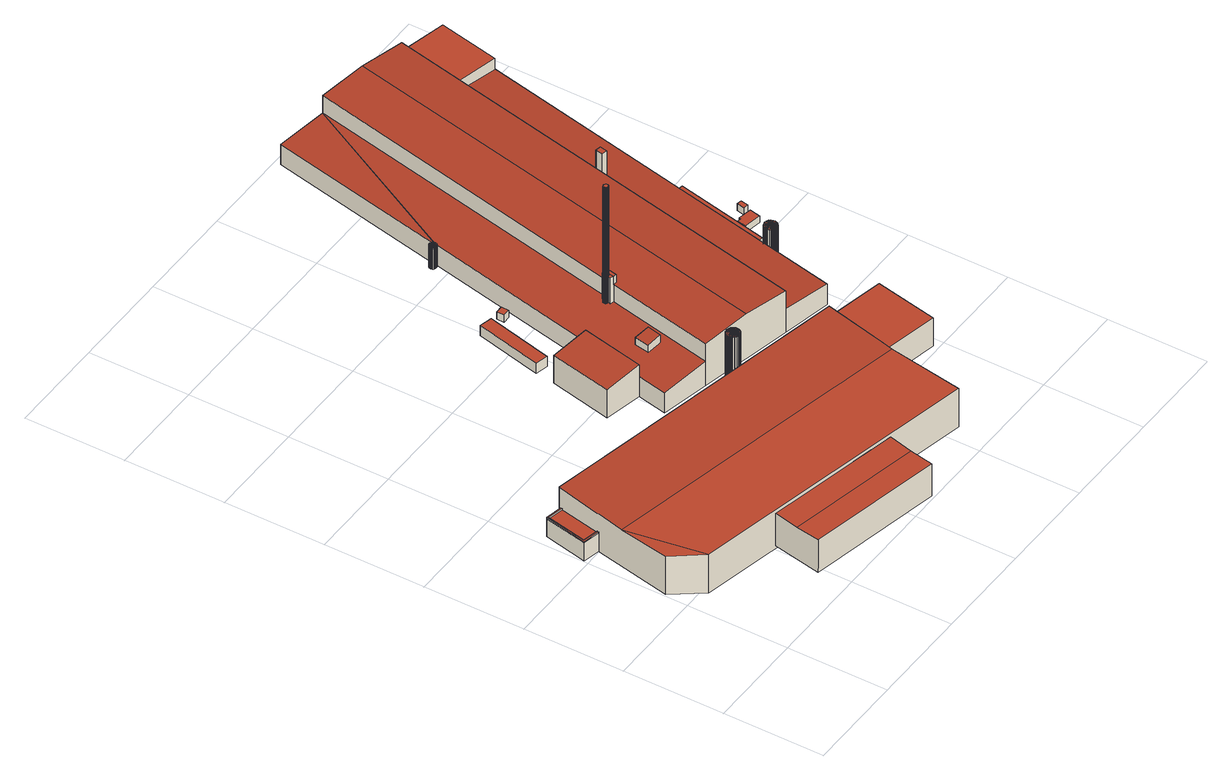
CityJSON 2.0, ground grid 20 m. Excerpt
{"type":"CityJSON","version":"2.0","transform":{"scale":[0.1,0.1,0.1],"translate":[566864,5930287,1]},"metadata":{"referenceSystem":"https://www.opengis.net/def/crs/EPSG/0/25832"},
"CityObjects":{
"building1":{"type":"Building","attributes":{"Grundfläche 2D":"272.761528","Grundhöhe NN":"1.918"},"geometry":[{"type":"Solid","lod":"3","boundaries":[[[[0,1,2,3]],[[1,0,4,5]],[[4,0,3,6,7]],[[5,4,7,8]],[[2,1,5,8,9]],[[3,2,9,6]],[[7,6,9,8]]]],"semantics":{"surfaces":[{"type":"RoofSurface"},{"type":"WallSurface"},{"type":"GroundSurface"}],"values":[[0,0,1,1,1,1,2]]}}]},
"building2":{"type":"Building","attributes":{"Grundfläche 2D":"2128.831580","Grundhöhe NN":"1.160"},"children":["building2-1"],"geometry":[{"type":"Solid","lod":"3","boundaries":[[[[10,11,12,13,14,15]],[[16,17,18,19,20]],[[21,22,23]],[[23,24,25,21]],[[26,27,28,29,30,31,21,25]],[[14,13,32,33]],[[15,14,33,34]],[[10,15,34,35]],[[18,17,36,37]],[[19,18,37,38]],[[20,19,38,39]],[[40,16,20,39]],[[24,23,41,42]],[[36,17,16,27,26,25,24,42,43]],[[27,16,40,44,28]],[[23,22,45,41]],[[13,12,11,10,35,45,22,21,31,30,29,28,44,32]],[[38,37,36,43,42,41,45,35,34,33,32,44,40,39]]]],"semantics":{"surfaces":[{"type":"RoofSurface"},{"type":"WallSurface"},{"type":"GroundSurface"}],"values":[[0,0,0,0,0,1,1,1,1,1,1,1,1,1,1,1,1,2]]}}]},
"building2-1":{"type":"BuildingInstallation","parents":["building2"],"geometry":[{"type":"MultiSurface","lod":"3","boundaries":[[[46,47,48,49,50,51,52,53]],[[54,12,50,49]],[[10,11,47,46]],[[11,55,48,47]],[[49,48,55,54]],[[12,13,51,50]],[[13,14,52,51]],[[14,15,53,52]],[[15,10,46,53]]],"semantics":{"surfaces":[{"type":"RoofSurface"},{"type":"WallSurface"}],"values":[0,1,1,1,1,1,1,1,1]}}]},
"building3":{"type":"Building","attributes":{"Grundfläche 2D":"35.397220","Grundhöhe NN":"2.291"},"geometry":[{"type":"Solid","lod":"3","boundaries":[[[[56,57,58,59]],[[60,61,59,58]],[[61,62,56,59]],[[62,63,57,56]],[[63,60,58,57]],[[63,62,61,60]]]],"semantics":{"surfaces":[{"type":"RoofSurface"},{"type":"WallSurface"},{"type":"GroundSurface"}],"values":[[0,1,1,1,1,2]]}}]},
"building4":{"type":"Building","attributes":{"Grundfläche 2D":"5.077597","Grundhöhe NN":"2.180"},"geometry":[{"type":"Solid","lod":"3","boundaries":[[[[64,65,66]],[[64,67,65]],[[64,66,68]],[[64,68,69]],[[64,69,70]],[[64,70,71]],[[64,71,72]],[[64,72,73]],[[64,73,74]],[[64,74,75]],[[64,75,76]],[[64,76,77]],[[64,77,78]],[[64,78,79]],[[64,79,80]],[[64,80,81]],[[64,81,82]],[[64,82,83]],[[64,83,84]],[[64,84,85]],[[64,85,86]],[[64,86,87]],[[64,87,88]],[[64,88,89]],[[64,89,90]],[[64,90,91]],[[64,91,92]],[[64,92,93]],[[64,93,94]],[[64,94,95]],[[64,95,96]],[[64,96,97]],[[64,97,98]],[[64,98,99]],[[64,99,100]],[[64,100,101]],[[64,101,102]],[[64,102,103]],[[64,103,104]],[[64,104,67]],[[105,106,66,65]],[[106,107,68,66]],[[107,108,69,68]],[[108,109,70,69]],[[109,110,71,70]],[[110,111,72,71]],[[111,112,73,72]],[[112,113,74,73]],[[113,114,75,74]],[[114,115,76,75]],[[115,116,77,76]],[[116,117,78,77]],[[117,118,79,78]],[[118,119,80,79]],[[119,120,81,80]],[[120,121,82,81]],[[121,122,83,82]],[[122,123,84,83]],[[123,124,85,84]],[[124,125,86,85]],[[125,126,87,86]],[[126,127,88,87]],[[127,128,89,88]],[[128,129,90,89]],[[129,130,91,90]],[[130,131,92,91]],[[131,132,93,92]],[[132,133,94,93]],[[133,134,95,94]],[[134,135,96,95]],[[135,136,97,96]],[[136,137,98,97]],[[137,138,99,98]],[[138,139,100,99]],[[139,140,101,100]],[[141,105,65,67]],[[140,142,102,101]],[[142,143,103,102]],[[143,144,104,103]],[[144,141,67,104]],[[139,138,137,136,135,134,133,132,131,130,129,128,127,126,125,124,123,122,121,120,119,118,117,116,115,114,113,112,111,110,109,108,107,106,105,141,144,143,142,140]]]],"semantics":{"surfaces":[{"type":"RoofSurface"},{"type":"WallSurface"},{"type":"GroundSurface"}],"values":[[0,0,0,0,0,0,0,0,0,0,0,0,0,0,0,0,0,0,0,0,0,0,0,0,0,0,0,0,0,0,0,0,0,0,0,0,0,0,0,0,1,1,1,1,1,1,1,1,1,1,1,1,1,1,1,1,1,1,1,1,1,1,1,1,1,1,1,1,1,1,1,1,1,1,1,1,1,1,1,1,2]]}}]},
"building5":{"type":"Building","attributes":{"Grundfläche 2D":"2.138746","Grundhöhe NN":"2.619"},"geometry":[{"type":"Solid","lod":"3","boundaries":[[[[145,146,147,148]],[[149,150,148,147]],[[150,151,145,148]],[[151,152,146,145]],[[152,149,147,146]],[[152,151,150,149]]]],"semantics":{"surfaces":[{"type":"RoofSurface"},{"type":"WallSurface"},{"type":"GroundSurface"}],"values":[[0,1,1,1,1,2]]}}]},
"building6":{"type":"Building","attributes":{"Grundfläche 2D":"3686.019817","Grundhöhe NN":"2.180"},"children":["building6-1","building6-2","building6-3","building6-4","building6-5","building6-6","building6-7"],"geometry":[{"type":"Solid","lod":"3","boundaries":[[[[153,154,155,156,157,158,159,160,161,162]],[[161,163,164,162]],[[165,166,167,168,169,170,171,172,173,174,175,176,177,178]],[[177,176,179,178]],[[179,176,180,181,178]],[[182,183,184,185,186,187,188,189,190,191,165,178,181,192,193,194,195,196,197,198,199,200,201,202,203,204,205,206,207,208,209,210,211,212,213,214]],[[215,216,217,218,219,220]],[[221,222,223,224]],[[225,226,227,228]],[[229,230,231,232]],[[224,223,233,234]],[[221,224,234,235]],[[222,221,235,236]],[[153,176,175,174,173,172,171,170,169,160,159,158,157,156,155,154]],[[163,161,160,169,237,238,215]],[[228,227,164,163,215,220]],[[153,162,164,227,239,240,176]],[[241,166,165,178,242,243]],[[167,244,245,168]],[[169,168,245,237]],[[180,176,240,246]],[[181,180,246,247]],[[192,181,247,248]],[[193,192,248,249]],[[194,193,249,250]],[[195,194,250,251]],[[196,195,251,252]],[[197,196,252,253]],[[198,197,253,254]],[[199,198,254,255]],[[200,199,255,256]],[[201,200,256,257]],[[202,201,257,258]],[[203,202,258,259]],[[204,203,259,260]],[[205,204,260,261]],[[206,205,261,262]],[[207,206,262,263]],[[208,207,263,264]],[[209,208,264,265]],[[210,209,265,266]],[[211,210,266,267]],[[212,211,267,268]],[[213,212,268,269]],[[214,213,269,270]],[[182,214,270,271]],[[183,182,271,272]],[[184,183,272,273]],[[185,184,273,274]],[[186,185,274,275]],[[187,186,275,276]],[[188,187,276,277]],[[189,188,277,278]],[[190,189,278,279]],[[191,190,279,280]],[[178,165,243,242]],[[165,191,280,243]],[[216,215,238,281]],[[222,236,282,218,217,216,281,233,223]],[[219,218,282,283]],[[228,220,219,225]],[[225,219,283,284,226]],[[227,226,284,239]],[[229,166,241,285,230]],[[231,230,285,286]],[[231,286,244,167,232]],[[232,167,166,229]],[[281,238,237,245,244,286,285,241,243,242,243,280,279,278,277,276,275,274,273,272,271,270,269,268,267,266,265,264,263,262,261,260,259,258,257,256,255,254,253,252,251,250,249,248,247,246,240,239,284,283,282,236,235,234,233]]]],"semantics":{"surfaces":[{"type":"RoofSurface"},{"type":"WallSurface"},{"type":"GroundSurface"}],"values":[[0,0,0,0,0,0,0,0,0,0,1,1,1,1,1,1,1,1,1,1,1,1,1,1,1,1,1,1,1,1,1,1,1,1,1,1,1,1,1,1,1,1,1,1,1,1,1,1,1,1,1,1,1,1,1,1,1,1,1,1,1,1,1,1,1,1,1,2]]}}]},
"building6-1":{"type":"BuildingInstallation","parents":["building6"],"geometry":[{"type":"MultiSurface","lod":"3","boundaries":[[[287,288,289,290]],[[289,288,159,291]],[[290,289,291,292]],[[292,154,287,290]]],"semantics":{"surfaces":[{"type":"RoofSurface"},{"type":"WallSurface"}],"values":[0,1,1,1]}}]},
"building6-2":{"type":"BuildingInstallation","parents":["building6"],"geometry":[{"type":"MultiSurface","lod":"3","boundaries":[[[293,294,295,296]],[[296,295,297,298]],[[293,296,298,299]],[[294,293,299,300]],[[295,294,300,297]]],"semantics":{"surfaces":[{"type":"RoofSurface"},{"type":"WallSurface"}],"values":[0,1,1,1,1]}}]},
"building6-3":{"type":"BuildingInstallation","parents":["building6"],"geometry":[{"type":"MultiSurface","lod":"3","boundaries":[[[301,302,303,304,305,306,307,308,309,310,311,312,313,314,315,316,317,318,319,320,321,322,323,324,325,326,327,328,329,330]],[[301,331,332,302]],[[302,332,333,303]],[[329,334,335,330]],[[330,335,331,301]],[[303,333,336,304]],[[304,336,337,305]],[[305,337,338,306]],[[306,338,339,307]],[[307,339,340,308]],[[308,340,341,309]],[[309,341,342,310]],[[310,342,343,311]],[[311,343,344,312]],[[312,344,345,313]],[[313,345,346,314]],[[314,346,347,315]],[[315,347,348]],[[316,315,348,349]],[[317,316,349,350]],[[318,317,350,351]],[[319,318,351,352]],[[320,319,352,353]],[[321,320,353,354]],[[322,321,354,355]],[[323,322,355,356]],[[324,323,356,357]],[[325,324,357,358]],[[326,325,358,359]],[[327,326,359,360]],[[327,360,361,362,328]],[[328,362,334,329]]],"semantics":{"surfaces":[{"type":"RoofSurface"},{"type":"WallSurface"}],"values":[0,1,1,1,1,1,1,1,1,1,1,1,1,1,1,1,1,1,1,1,1,1,1,1,1,1,1,1,1,1,1,1]}}]},
"building6-4":{"type":"BuildingInstallation","parents":["building6"],"geometry":[{"type":"MultiSurface","lod":"3","boundaries":[[[360,359,358,357,356,355,354,353,352,351,350,349,348,363,288,287,364]],[[363,348,347,365]],[[170,159,288,363,365]],[[172,173,174,175,154,155,156,157,158,159,170,171]],[[366,364,287,154,175]],[[360,364,366,361]]],"semantics":{"surfaces":[{"type":"RoofSurface"},{"type":"WallSurface"}],"values":[0,1,1,1,1,1]}}]},
"building6-5":{"type":"BuildingInstallation","parents":["building6"],"geometry":[{"type":"MultiSurface","lod":"3","boundaries":[[[367,368,369]],[[369,368,370]],[[371,368,367]],[[372,368,371]],[[373,368,372]],[[374,368,373]],[[375,368,374]],[[376,368,375]],[[377,368,376]],[[378,368,377]],[[379,368,378]],[[380,368,379]],[[381,368,380]],[[382,368,381]],[[383,368,382]],[[384,368,383]],[[385,368,384]],[[386,368,385]],[[387,368,386]],[[388,368,387]],[[389,368,388]],[[390,368,389]],[[391,368,390]],[[392,368,391]],[[393,368,392]],[[394,368,393]],[[395,396,368,394]],[[397,368,396]],[[398,368,397]],[[398,399,368]],[[400,401,399]],[[402,403,368,401]],[[368,399,401]],[[404,368,403]],[[405,368,404]],[[406,368,405]],[[407,368,406]],[[408,368,407]],[[409,368,408]],[[410,368,409]],[[370,368,410]],[[200,201,367,369]],[[201,202,371,367]],[[197,198,410,409]],[[198,199,370,410]],[[199,200,369,370]],[[202,203,372,371]],[[203,204,373,372]],[[204,205,374,373]],[[205,206,375,374]],[[206,207,376,375]],[[207,208,377,376]],[[208,209,378,377]],[[209,210,379,378]],[[210,211,380,379]],[[211,212,381,380]],[[212,213,382,381]],[[213,214,383,382]],[[214,182,384,383]],[[182,183,385,384]],[[183,184,386,385]],[[184,185,387,386]],[[185,186,388,387]],[[186,187,389,388]],[[187,188,390,389]],[[188,189,391,390]],[[189,190,392,391]],[[190,191,393,392]],[[191,165,394,393]],[[165,178,411,396,395,394]],[[411,412,397,396]],[[412,413,398,397]],[[398,413,177,399]],[[400,399,177,179]],[[179,414,401,400]],[[414,415,181,403,402,401]],[[181,192,404,403]],[[192,193,405,404]],[[193,194,406,405]],[[194,195,407,406]],[[195,196,408,407]],[[196,197,409,408]]],"semantics":{"surfaces":[{"type":"RoofSurface"},{"type":"WallSurface"}],"values":[0,0,0,0,0,0,0,0,0,0,0,0,0,0,0,0,0,0,0,0,0,0,0,0,0,0,0,0,0,0,0,0,0,0,0,0,0,0,0,0,0,1,1,1,1,1,1,1,1,1,1,1,1,1,1,1,1,1,1,1,1,1,1,1,1,1,1,1,1,1,1,1,1,1,1,1,1,1,1,1,1,1]}}]},
"building6-6":{"type":"BuildingInstallation","parents":["building6"],"geometry":[{"type":"MultiSurface","lod":"3","boundaries":[[[416,417,418]],[[419,418,420]],[[416,418,419]],[[419,420,421]],[[417,422,423,420,418]],[[423,424,421,420]],[[421,424,425,416,419]],[[417,416,425,422]]],"semantics":{"surfaces":[{"type":"RoofSurface"},{"type":"WallSurface"}],"values":[0,0,0,0,1,1,1,1]}}]},
"building6-7":{"type":"BuildingInstallation","parents":["building6"],"geometry":[{"type":"MultiSurface","lod":"3","boundaries":[[[426,427,428,429]],[[429,428,430,431]],[[426,429,431,432]],[[427,426,432,433]],[[428,427,433,430]]],"semantics":{"surfaces":[{"type":"RoofSurface"},{"type":"WallSurface"}],"values":[0,1,1,1,1]}}]},
"building7":{"type":"Building","attributes":{"Grundfläche 2D":"4.835795","Grundhöhe NN":"2.180"},"geometry":[{"type":"Solid","lod":"3","boundaries":[[[[434,435,436]],[[434,437,435]],[[434,436,438]],[[434,438,439]],[[434,439,440]],[[434,440,441]],[[434,441,442]],[[434,442,443]],[[434,443,444]],[[434,444,445]],[[434,445,446]],[[434,446,447]],[[434,447,448]],[[434,448,449]],[[434,449,450]],[[434,450,451]],[[434,451,452]],[[434,452,453]],[[434,453,454]],[[434,454,455]],[[434,455,456]],[[434,456,457]],[[434,457,458]],[[434,458,459]],[[434,459,460]],[[434,460,461]],[[434,461,462]],[[434,462,463]],[[434,463,464]],[[434,464,465]],[[434,465,466]],[[434,466,467]],[[434,467,468]],[[434,468,469]],[[434,469,470]],[[434,470,471]],[[434,471,472]],[[434,472,473]],[[434,473,474]],[[434,474,437]],[[475,476,436,435]],[[476,477,438,436]],[[478,475,435,437]],[[479,480,474,473]],[[480,478,437,474]],[[477,481,439,438]],[[481,482,440,439]],[[482,483,441,440]],[[483,484,442,441]],[[484,485,443,442]],[[485,486,444,443]],[[486,487,445,444]],[[487,488,446,445]],[[488,489,447,446]],[[489,490,448,447]],[[490,491,449,448]],[[491,492,450,449]],[[492,493,451,450]],[[493,494,452,451]],[[494,495,453,452]],[[495,496,454,453]],[[496,497,455,454]],[[497,498,456,455]],[[498,499,457,456]],[[499,500,458,457]],[[500,501,459,458]],[[501,502,460,459]],[[502,503,461,460]],[[503,504,462,461]],[[504,505,463,462]],[[505,506,464,463]],[[506,507,465,464]],[[507,508,466,465]],[[508,509,467,466]],[[509,510,468,467]],[[510,511,469,468]],[[511,512,470,469]],[[512,513,471,470]],[[513,514,472,471]],[[514,479,473,472]],[[510,509,508,507,506,505,504,503,502,501,500,499,498,497,496,495,494,493,492,491,490,489,488,487,486,485,484,483,482,481,477,476,475,478,480,479,514,513,512,511]]]],"semantics":{"surfaces":[{"type":"RoofSurface"},{"type":"WallSurface"},{"type":"GroundSurface"}],"values":[[0,0,0,0,0,0,0,0,0,0,0,0,0,0,0,0,0,0,0,0,0,0,0,0,0,0,0,0,0,0,0,0,0,0,0,0,0,0,0,0,1,1,1,1,1,1,1,1,1,1,1,1,1,1,1,1,1,1,1,1,1,1,1,1,1,1,1,1,1,1,1,1,1,1,1,1,1,1,1,1,2]]}}]},
"building8":{"type":"Building","attributes":{"Grundfläche 2D":"7.596266","Grundhöhe NN":"2.180"},"geometry":[{"type":"Solid","lod":"3","boundaries":[[[[515,516,517,518,519,520]],[[521,522,518,517]],[[522,523,519,518]],[[523,524,520,519]],[[524,525,515,520]],[[525,526,516,515]],[[526,521,517,516]],[[522,521,526,525,524,523]]]],"semantics":{"surfaces":[{"type":"RoofSurface"},{"type":"WallSurface"},{"type":"GroundSurface"}],"values":[[0,1,1,1,1,1,1,2]]}}]},
"building9":{"type":"Building","attributes":{"Grundfläche 2D":"1.537440","Grundhöhe NN":"2.120"},"geometry":[{"type":"Solid","lod":"3","boundaries":[[[[527,528,529,530]],[[531,532,530,529]],[[532,533,527,530]],[[533,534,528,527]],[[534,531,529,528]],[[534,533,532,531]]]],"semantics":{"surfaces":[{"type":"RoofSurface"},{"type":"WallSurface"},{"type":"GroundSurface"}],"values":[[0,1,1,1,1,2]]}}]}
},
"vertices":[
[194,106,79],[464,50,79],[474,97,81],[204,155,81],[185,57,81],[453,1,81],[204,155,9],[185,57,9],[453,1,9],[474,97,9],
[37,402,42],[38,405,42],[55,486,42],[56,489,42],[21,496,42],[3,409,42],[691,359,65],[666,235,65],[785,211,64],[810,336,64],[691,360,65],[26,348,83],[5,247,87],[47,188,88],[633,63,88],[662,216,83],[666,235,84],[691,359,91],[56,493,89],[56,489,88],[38,405,85],[37,402,85],[56,489,2],[21,496,2],[3,409,2],[37,402,2],[666,235,2],[785,211,2],[810,336,2],[691,360,2],[691,359,2],[47,188,2],[633,63,2],[662,216,2],[56,493,2],[5,247,2],
[37,402,45],[38,405,45],[6,412,45],[23,493,45],[55,486,45],[56,489,45],[21,496,45],[3,409,45],[23,493,42],[6,412,42],
[409,856,35],[384,862,35],[353,730,35],[378,724,35],[353,730,13],[378,724,13],[409,856,13],[384,862,13],
[530,449,111],[525,461,107],[524,460,107],[527,461,107],[522,459,107],[521,457,107],[519,456,107],[518,454,107],[518,452,107],[518,450,107],[518,448,107],[518,446,107],[518,444,107],[519,442,107],[521,441,107],[522,439,107],[524,438,107],[525,437,107],[527,437,107],[529,436,107],[531,436,107],[533,437,107],[535,437,107],[537,438,107],[539,439,107],[540,441,107],[541,442,107],[542,444,107],[543,446,107],[543,448,107],[543,450,107],[543,452,107],[542,454,107],[541,456,107],[540,457,107],[539,459,107],[537,460,107],[535,461,107],[533,461,107],[531,462,107],[529,462,107],[525,461,12],[524,460,12],[522,459,12],[521,457,12],[519,456,12],[518,454,12],[518,452,12],[518,450,12],[518,448,12],[518,446,12],[518,444,12],[519,442,12],[521,441,12],[522,439,12],[524,438,12],[525,437,12],[527,437,12],[529,436,12],[531,436,12],[533,437,12],[535,437,12],[537,438,12],[539,439,12],[540,441,12],[541,442,12],[542,444,12],[543,446,12],[543,448,12],[543,450,12],[543,452,12],[542,454,12],[541,456,12],[540,457,12],[539,459,12],[537,460,12],[535,461,12],[527,461,12],[533,461,12],[531,462,12],[529,462,12],
[446,859,32],[431,859,32],[431,844,32],[446,844,32],[431,844,16],[446,844,16],[446,859,16],[431,859,16],
[670,1361,104],[532,707,104],[530,694,104],[529,693,104],[529,690,104],[529,689,104],[528,687,104],[483,473,104],[578,453,111],[763,1342,111],[670,433,104],[856,1322,104],[496,1020,57],[424,676,57],[398,552,57],[386,493,57],[483,473,65],[528,687,65],[529,689,65],[529,690,65],[529,693,65],[530,694,65],[532,707,65],[670,1361,65],[498,1024,57],[496,1021,57],[498,1025,57],[572,1382,57],[497,1027,57],[486,1019,57],[487,1019,57],[488,1018,57],[489,1018,57],[490,1018,57],[491,1018,57],[492,1018,57],[493,1018,57],[494,1019,57],[495,1019,57],[497,1028,57],[496,1029,57],[496,1030,57],[495,1030,57],[494,1031,57],[493,1031,57],[492,1032,57],[491,1032,57],[490,1032,57],[489,1032,57],[488,1031,57],[487,1031,57],[486,1030,57],[485,1029,57],[484,1028,57],[484,1027,57],[484,1026,57],[483,1025,57],[483,1024,57],[484,1023,57],[484,1022,57],[484,1021,57],[485,1020,57],[670,433,64],[768,413,57],[843,770,57],[929,1182,57],[928,1182,57],[831,1202,64],[864,765,40],[843,770,40],[804,583,40],[825,579,40],[928,1182,82],[953,1302,82],[856,1322,85],[831,1202,85],[424,676,83],[349,692,74],[323,568,74],[398,552,83],[804,583,12],[825,579,12],[864,765,12],[843,770,12],[483,473,12],[670,433,12],[856,1322,12],[670,1361,12],[424,676,12],[496,1021,12],[496,1020,12],[398,552,12],[386,493,12],[572,1382,12],[497,1027,12],[497,1028,12],[496,1029,12],[496,1030,12],[495,1030,12],[494,1031,12],[493,1031,12],[492,1032,12],[491,1032,12],[490,1032,12],[489,1032,12],[488,1031,12],[487,1031,12],[486,1030,12],[485,1029,12],[484,1028,12],[484,1027,12],[484,1026,12],[483,1025,12],[483,1024,12],[484,1023,12],[484,1022,12],[484,1021,12],[485,1020,12],[486,1019,12],[487,1019,12],[488,1018,12],[489,1018,12],[490,1018,12],[491,1018,12],[492,1018,12],[493,1018,12],[494,1019,12],[495,1019,12],[768,413,12],[929,1182,12],[928,1182,12],[953,1302,12],[349,692,12],[323,568,12],
[532,707,122],[528,687,122],[534,686,122],[538,706,122],[534,686,104],[538,706,104],
[484,565,81],[490,593,81],[459,599,77],[454,570,77],[459,599,61],[454,570,61],[484,565,63],[490,593,63],
[521,703,324],[520,703,324],[519,702,324],[518,702,324],[517,701,324],[517,700,324],[517,699,324],[517,698,324],[517,697,324],[517,696,324],[518,695,324],[519,694,324],[520,694,324],[521,694,324],[522,694,324],[523,694,324],[524,694,324],[524,695,324],[525,695,324],[525,696,324],[526,697,324],[526,698,324],[526,699,324],[526,700,324],[525,700,324],[525,701,324],[524,702,324],[523,702,324],[523,703,324],[522,703,324],[521,703,64],[520,703,64],[519,702,64],[523,703,64],[522,703,64],[518,702,64],[517,701,64],[517,700,64],[517,699,64],[517,698,64],[517,697,64],[517,696,64],[518,695,64],[519,694,64],[520,694,64],[521,694,64],[522,694,64],[522,694,122],[523,694,122],[524,694,122],[524,695,122],[525,695,122],[525,696,122],[526,697,122],[526,698,122],[526,699,122],[526,700,122],[525,700,122],[525,701,122],[524,702,122],[524,702,64],[523,702,64],
[521,689,122],[525,708,122],[521,689,64],[525,708,64],
[489,1032,60],[491,1024,63],[490,1032,60],[491,1032,60],[488,1031,60],[487,1031,60],[486,1030,60],[485,1029,60],[484,1028,60],[484,1027,60],[484,1026,60],[483,1025,60],[483,1024,60],[484,1023,60],[484,1022,60],[484,1021,60],[485,1020,60],[486,1019,60],[487,1019,60],[488,1018,60],[489,1018,60],[490,1018,60],[491,1018,60],[492,1018,60],[493,1018,60],[494,1019,60],[495,1019,60],[496,1020,60],[496,1021,60],[497,1021,60],[497,1022,60],[497,1023,60],[498,1024,60],[498,1025,60],[498,1026,60],[497,1026,60],[497,1027,60],[497,1028,60],[496,1029,60],[496,1030,60],[495,1030,60],[494,1031,60],[493,1031,60],[492,1032,60],[497,1021,57],[497,1022,57],[497,1023,57],[498,1026,57],[497,1026,57],
[832,1182,67],[824,1142,67],[831,1140,71],[839,1180,71],[839,1139,67],[847,1179,67],[824,1142,63],[839,1139,62],[847,1179,62],[832,1182,63],
[797,886,120],[786,888,120],[783,873,120],[794,871,120],[783,873,62],[794,871,62],[797,886,62],[786,888,62],
[811,553,98],[810,566,92],[808,565,92],[812,566,92],[806,565,92],[804,564,92],[803,563,92],[801,562,92],[800,560,92],[799,558,92],[798,556,92],[798,555,92],[798,553,92],[798,551,92],[799,549,92],[800,547,92],[801,545,92],[802,544,92],[804,543,92],[805,542,92],[807,541,92],[809,541,92],[811,541,92],[813,541,92],[815,542,92],[817,543,92],[818,544,92],[820,545,92],[821,547,92],[822,548,92],[822,550,92],[823,552,92],[823,554,92],[823,556,92],[822,558,92],[821,560,92],[820,561,92],[819,563,92],[817,564,92],[815,565,92],[814,565,92],[810,566,12],[808,565,12],[806,565,12],[812,566,12],[815,565,12],[814,565,12],[804,564,12],[803,563,12],[801,562,12],[800,560,12],[799,558,12],[798,556,12],[798,555,12],[798,553,12],[798,551,12],[799,549,12],[800,547,12],[801,545,12],[802,544,12],[804,543,12],[805,542,12],[807,541,12],[809,541,12],[811,541,12],[813,541,12],[815,542,12],[817,543,12],[818,544,12],[820,545,12],[821,547,12],[822,548,12],[822,550,12],[823,552,12],[823,554,12],[823,556,12],[822,558,12],[821,560,12],[820,561,12],[819,563,12],[817,564,12],
[849,628,26],[883,622,26],[888,644,26],[861,649,26],[860,645,26],[853,647,26],[888,644,12],[861,649,12],[860,645,12],[853,647,12],[849,628,12],[883,622,12],
[898,669,27],[889,671,27],[886,655,27],[896,654,27],[886,655,11],[896,654,11],[898,669,11],[889,671,11]
]}
